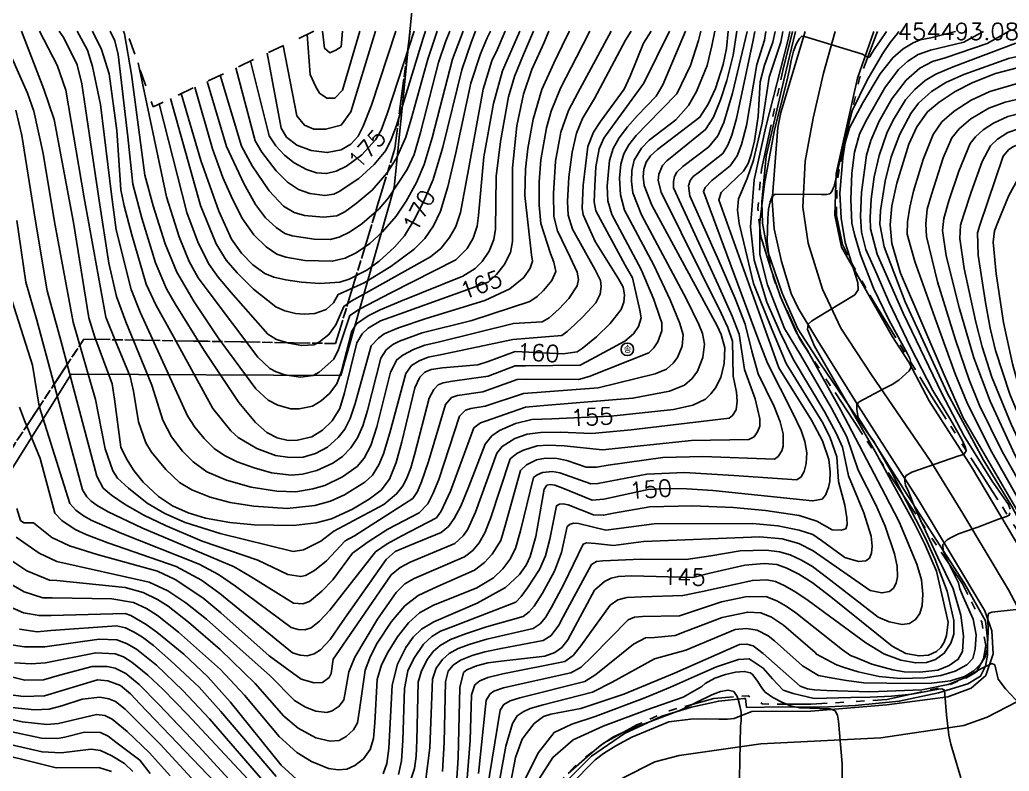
# Model space of a CAD drawing. Header units: feet. Extents: x 197796 to 199821, y 552499 to 555392.
# Drawn here: x 198993.1 to 199112, y 554404.3 to 554494.5 of the extents above; entities that cross this region are included whole.
import ezdxf
from ezdxf.enums import TextEntityAlignment as Align

# ---------------------------------------------------------------- set-up
doc = ezdxf.new("R2010")
doc.units = ezdxf.units.FT
doc.header["$MEASUREMENT"] = 0
for name, pattern in [('ANYANG1', [11.5, 6, -1, 1, -1.5, 1, -1]), ('ANYANG6', [4, 2, -2]), ('JEON', [12, 4, -0.5, 1, -0.5, 4, -0.5, 1, -0.5])]:
    doc.linetypes.add(name, pattern=pattern)
for name, color, linetype in [('AAC006', 7, 'ANYANG1'), ('AD002', 7, 'CONTINUOUS'), ('AD0022', 1, 'CONTINUOUS'), ('AZ080', 1, 'CONTINUOUS'), ('AZA011', 1, 'CONTINUOUS'), ('CA0011', 7, 'CONTINUOUS'), ('CAA001', 7, 'CONTINUOUS'), ('CAA002', 30, 'CONTINUOUS'), ('DZ001', 7, 'ANYANG6'), ('EA0018', 7, 'JEON'), ('EA0118', 7, 'JEON'), ('wipco_지적', 20, 'CONTINUOUS'), ('ZC601', 7, 'CONTINUOUS')]:
    doc.layers.add(name, color=color, linetype=linetype)
doc.styles.add('GHS', font='ROMANS', dxfattribs={"bigfont": 'NGSW.shx'})
doc.styles.add('NGSW', font='ROMANS.shx', dxfattribs={"bigfont": 'NGSW.shx'})
doc.styles.get("Standard").update_dxf_attribs({"font": 'ROMANS.shx', "bigfont": 'NGSW.shx'})

# ---------------------------------------------------------------- blocks, each defined once
blk = doc.blocks.new('AZA011')
at = {"layer": 'AZA011'}
blk.add_circle((0, 0), 0.75, dxfattribs=at)
at = {"layer": 'AZA011', "style": 'GHS'}
blk.add_text('송', height=0.8, dxfattribs=at).set_placement((-0.44, -0.42))

msp = doc.modelspace()

# ---------------------------------------------------------------- linework, layer by layer
at = {"layer": 'AAC006', "color": 255, "flags": 128}
for points in [[(199085.95, 554493.08), (199084.78, 554488.39), (199082.2, 554476.5), (199081.77, 554471.8), (199082.12, 554468.43), (199084.17, 554461.91), (199086.83, 554456.13), (199093.95, 554445.3), (199106.35, 554426.73), (199108.66, 554422.17), (199109.14, 554419.33), (199108.88, 554417.73), (199108.05, 554416.19), (199106.83, 554415.47), (199104.15, 554414.38), (199097.25, 554412.85), (199088.17, 554412.29), (199083.61, 554412.31), (199082.32, 554412.34), (199080.6, 554413.31), (199076.48, 554412.98), (199071.13, 554411.52), (199067.26, 554409.81), (199063.31, 554407.67), (199060.24, 554405.28), (199057.36, 554402.36), (199054.95, 554398.21), (199053.94, 554394.46), (199053.39, 554389.84), (199053.43, 554383.53), (199054.55, 554372.3), (199055.64, 554360.4), (199056.2, 554355.07), (199055.34, 554351.34), (199053.75, 554348.5), (199050.78, 554345.45), (199047.89, 554344.57), (199041.61, 554343.36), (199034.07, 554342.16), (199026.39, 554341.17), (199016.55, 554341.64), (199014.8, 554341.64), (199012.57, 554341.92), (199009.13, 554343.56), (199005.84, 554345.56), (199003.06, 554347.26), (199001.42, 554348.36), (198997.14, 554350.11), (198982.07, 554352.18), (198976.89, 554352.08), (198973.33, 554351.81), (198973.32, 554351.81), (198972.61, 554351.67), (198968.9, 554350.58), (198960.07, 554347.38), (198954.7, 554345.07), (198950.99, 554343.35), (198948.67, 554341.29), (198945.92, 554338.1), (198944.68, 554336.5), (198943.74, 554333.68), (198942.39, 554328.36), (198941.16, 554324.82), (198940.07, 554322.06), (198938.14, 554319.97), (198934.97, 554318.48), (198932.85, 554318.09), (198931.26, 554317.97), (198930.13, 554318.1), (198928.64, 554318.4), (198927.5, 554318.86), (198926.21, 554319.6), (198924.53, 554320.63), (198923.19, 554321.5), (198921.82, 554322.49), (198920.33, 554323.45), (198918.51, 554324.84), (198917.16, 554326.06), (198915.88, 554327.37), (198914.71, 554328.77), (198913.56, 554330.25), (198912.3, 554332.26), (198911.25, 554333.85), (198910.08, 554335.45), (198908.72, 554337.34), (198907.64, 554338.88), (198906.23, 554340.78), (198905.16, 554342.36), (198903.84, 554344), (198902.51, 554345.65), (198900.57, 554347.64), (198899.04, 554349.2), (198897, 554351.06), (198895.1, 554352.28), (198892.94, 554353.14), (198890.4, 554353.85), (198888.2, 554353.98), (198886.02, 554353.89), (198883.86, 554353.52), (198881.53, 554352.9), (198878.72, 554351.91), (198876.51, 554351.23), (198873.93, 554350.79), (198871.55, 554350.6), (198869.25, 554350.63), (198868.01, 554350.65), (198866.93, 554350.84), (198865.55, 554351.16), (198864.01, 554351.73), (198862.21, 554352.35), (198859.69, 554353.52), (198858.14, 554355.09), (198857.16, 554356.82), (198856.11, 554358.88), (198855.39, 554360.41), (198854.42, 554362.79), (198853.64, 554364.65), (198852.89, 554366.61)], [(199116.8, 554427.13), (199108.19, 554440.59), (199102.63, 554449.27), (199095.59, 554460.8), (199093.17, 554465.02), (199091.94, 554467.5), (199091.23, 554470.99), (199091.27, 554474.81), (199092.05, 554479.3), (199092.66, 554481.72), (199094, 554487.45), (199095.99, 554492.67), (199096.14, 554493.08)]]:
    msp.add_lwpolyline(points, dxfattribs=at)
at = {"layer": 'AD002', "color": 255, "flags": 128}
for points in [[(199115.14, 554419.91), (199111.89, 554426.03), (199106.41, 554435.18), (199102.54, 554441.45), (199095.42, 554451.86), (199091.74, 554457.45), (199089.53, 554462.13), (199087.8, 554467.66), (199087.19, 554471.96), (199087.44, 554477.49), (199088.42, 554482.65), (199089.65, 554488.06), (199091.06, 554493.08)], [(199065.5, 554403.42), (199069.41, 554405.39), (199072.31, 554406.14), (199082.15, 554407.54), (199096.54, 554408.28), (199106.5, 554409.76), (199109.33, 554410.74), (199112.89, 554412.58)]]:
    msp.add_lwpolyline(points, dxfattribs=at)
at = {"layer": 'AD0022', "color": 255, "flags": 128}
msp.add_lwpolyline([(199059.76, 554403.04), (199061.06, 554404.45), (199062.23, 554405.64), (199063.23, 554406.4), (199064.72, 554407.32), (199066.63, 554408.33), (199068.75, 554409.22), (199071.08, 554410.17), (199073.69, 554410.52), (199075.48, 554410.55), (199077.09, 554410.52), (199078.13, 554410.5), (199078.93, 554410.57), (199079.82, 554410.93), (199081.06, 554411.42), (199088.13, 554411.46), (199097.26, 554412.21), (199104.58, 554413.2), (199107.38, 554414.23), (199109.14, 554415.75), (199110.02, 554418.33), (199109.89, 554421.1), (199109.04, 554423.49), (199101.04, 554436.86), (199093.87, 554448.07), (199088.97, 554455.93), (199086.6, 554459.85), (199085.79, 554461.62), (199084.63, 554465.43), (199083.75, 554469.37), (199083.49, 554472.78), (199084.17, 554481.54), (199084.55, 554483.34), (199087.47, 554493.08)], dxfattribs=at)
at = {"layer": 'AD0022', "color": 255}
msp.add_lwpolyline([(199116.8, 554426.19), (199116.09, 554426.97), (199115.57, 554427.43), (199115.02, 554428.09), (199107.42, 554440.81), (199102.36, 554448.71), (199099.9, 554453.35), (199097.94, 554456.4), (199091.83, 554467.15), (199091.04, 554471.01), (199091.18, 554476), (199093.76, 554487.46), (199095.72, 554493.08)], dxfattribs=at)
at = {"layer": 'AZ080', "color": 255, "flags": 128}
msp.add_lwpolyline([(199059.06, 554403.33), (199061.78, 554406.08), (199065.76, 554408.79), (199070.26, 554410.86), (199073.79, 554411.95), (199077.07, 554412.68), (199080.08, 554412.99), (199080.29, 554412.99), (199080.42, 554411.92), (199084.7, 554411.97), (199089.45, 554411.95), (199093.45, 554412.16), (199098.75, 554412.65), (199103.47, 554413.66), (199106.99, 554414.76), (199108.53, 554415.66), (199109.13, 554416.87), (199109.35, 554418.2), (199109.35, 554420.15), (199109.1, 554422.29), (199106.61, 554426.77), (199099.85, 554437.21), (199095.74, 554443.71), (199092.26, 554448.8), (199089.23, 554453.28), (199086.58, 554457.38), (199084.71, 554461.65), (199082.93, 554466.78), (199082.32, 554470.05), (199082.25, 554472.62), (199082.79, 554478.08), (199084.88, 554487.2), (199086.3, 554493.08)], dxfattribs=at)
at = {"layer": 'CAA001', "color": 255, "flags": 128}
for points, elevation in [([(199078.22, 554493.09), (199078.03, 554491.02), (199077.63, 554489.1), (199076.69, 554486.2), (199075.79, 554484.32), (199074.81, 554482.79), (199069.74, 554478.88), (199068.9, 554478.12), (199068.38, 554477.37), (199068.07, 554476.54), (199068, 554475.62), (199068.14, 554474.58), (199069.03, 554472.23), (199076.88, 554457.74), (199077.38, 554456.68), (199077.81, 554455.1), (199077.75, 554453.2), (199077.34, 554451.53), (199076.7, 554450.27), (199076.14, 554449.55), (199075.48, 554448.94), (199073.97, 554448.2), (199071.65, 554447.69), (199064.11, 554446.89), (199057.02, 554446.56), (199054.65, 554446.47), (199052.66, 554445.99), (199050.74, 554445.14), (199049.83, 554444.5), (199049.03, 554443.53), (199047.05, 554438.44), (199046.09, 554436.09), (199045.32, 554434.58), (199044.64, 554433.65), (199043.73, 554432.92), (199039.94, 554431.37), (199038.2, 554430.62), (199037.14, 554429.69), (199031.91, 554422.22), (199030.42, 554420.08), (199029.26, 554418.84), (199028.47, 554418.33), (199027.65, 554418.12), (199026.79, 554418.18), (199025.87, 554418.47), (199017.16, 554425.58), (199014.96, 554427.21), (199011.91, 554428.82), (199003.7, 554431.69), (199001.19, 554432.62), (198999.78, 554433.26), (198998.19, 554434.37), (198997.34, 554435.22), (198995.56, 554441.78), (198993.7, 554446.35), (198993.1, 554447.96)], 155), ([(199068.97, 554493.09), (199068.05, 554491.67), (199066.43, 554487.68), (199065.71, 554486.15), (199062.89, 554482.26), (199062.03, 554480.98), (199061.37, 554479.24), (199060.8, 554474.62), (199060.67, 554471.87), (199060.78, 554471.04), (199062.25, 554467.84), (199065.04, 554463.38), (199065.59, 554462.36), (199065.75, 554461.45), (199065.67, 554460.58), (199065.36, 554459.69), (199064.05, 554458.01), (199062.4, 554456.41), (199060.69, 554455.01), (199060.07, 554454.61), (199058.38, 554454.38), (199055.11, 554454.53), (199052.64, 554454.66), (199049.39, 554453.45), (199048.16, 554453.03), (199043.9, 554452.68), (199042.54, 554452.49), (199041.79, 554452.16), (199041.17, 554451.55), (199040.56, 554450.29), (199039.03, 554443.81), (199038.35, 554441.31), (199037.55, 554439.33), (199036.55, 554438), (199035.11, 554436.91), (199033.11, 554435.71), (199030.55, 554434.56), (199028.74, 554434.07), (199026, 554433.77), (199021.28, 554433.85), (199018.37, 554434.13), (199015.42, 554434.65), (199013.35, 554435.27), (199011.46, 554436.13), (199009.8, 554437.22), (199007.95, 554438.95), (199006.83, 554440.34), (199005.93, 554441.75), (199005.27, 554443.15), (199004.51, 554448.91), (199004.23, 554450.76), (199002.15, 554456.38), (199001.42, 554458.7), (198999.57, 554470.12), (198997.25, 554482.51), (198996.04, 554486.15), (198993.35, 554493.1)], 160), ([(199056.66, 554493.09), (199056.07, 554491.67), (199054.63, 554488.5), (199053.63, 554485.53), (199052.83, 554481.72), (199052.29, 554476.69), (199052.32, 554469.23), (199052.3, 554467.86), (199052.07, 554466.51), (199051.29, 554465.03), (199050.39, 554463.9), (199049.4, 554462.96), (199038.82, 554459.17), (199036.47, 554458.31), (199034.99, 554457.44), (199034.27, 554456.76), (199033.63, 554455.7), (199032.15, 554449.69), (199031.56, 554447.79), (199030.64, 554446.32), (199029.49, 554445.2), (199028.19, 554444.4), (199026.48, 554443.98), (199025.36, 554443.96), (199024.03, 554444.29), (199022.81, 554444.92), (199021.46, 554446.1), (199019.44, 554448.5), (199015.26, 554454.76), (199011.79, 554460.37), (199010.74, 554462.15), (199009.45, 554465.3), (199007.81, 554470.67), (199006.72, 554474.73), (199006.11, 554480.43), (199004.96, 554490.3), (199004.54, 554491.95), (199003.97, 554493.1)], 165), ([(199047.87, 554493.09), (199047.36, 554491.74), (199046.22, 554488.44), (199043.94, 554479.18), (199042.78, 554475.29), (199041.65, 554472.68), (199040.51, 554470.44), (199039.32, 554468.54), (199038.14, 554467.15), (199036.31, 554465.48), (199034.83, 554464.42), (199032.71, 554463.31), (199031.58, 554462.96), (199029.15, 554462.81), (199026.97, 554462.97), (199025.08, 554463.23), (199023.64, 554463.56), (199022.56, 554464.02), (199021.11, 554465.05), (199019.77, 554466.45), (199018.57, 554468.14), (199017.05, 554471.51), (199014.86, 554477.57), (199012.52, 554485.61)], 170), ([(199040.49, 554493.09), (199037.24, 554483.19), (199036.53, 554481.2), (199035.87, 554480.05), (199034.23, 554478.26), (199032.38, 554476.91), (199031.14, 554476.29), (199029.97, 554476.01), (199028.78, 554476.09), (199027.56, 554476.48), (199026.1, 554477.3), (199024.94, 554478.22), (199023.87, 554479.35), (199023.07, 554480.55), (199020.83, 554489.51)], 175), ([(199083.84, 554493.08), (199083.57, 554491.77), (199082.59, 554489.03), (199082.07, 554487.02), (199081.81, 554482.84), (199081.37, 554479.93), (199080.98, 554478.31), (199080.6, 554477.23), (199080.07, 554476.31), (199078.38, 554474.7), (199077.38, 554473.74), (199077.08, 554472.85), (199084.31, 554452.7), (199088.23, 554446.4), (199089.55, 554443.91), (199090.3, 554441.67), (199090.48, 554440.18), (199090.42, 554439.03), (199090.28, 554438.31), (199089.9, 554437.39), (199089.49, 554436.93), (199088.35, 554436.71), (199076.36, 554437.95), (199073.26, 554438.16), (199070.72, 554438.19), (199068.6, 554438.06), (199063.29, 554436.92), (199061.89, 554436.79), (199058.34, 554438.23), (199057.41, 554438.6), (199056.88, 554438.67), (199056.45, 554438.58), (199056.1, 554438.11), (199055.12, 554432.44), (199054.44, 554430.02), (199053.96, 554429), (199053.15, 554427.87), (199051.48, 554426.32), (199048.05, 554424.41), (199042.88, 554422.18), (199041.39, 554421.3), (199040.37, 554420.34), (199039.48, 554419.12), (199038.51, 554417.11), (199037.87, 554414.6), (199037.44, 554406.97), (199037.22, 554405.17), (199036.79, 554403.95)], 150), ([(199105.53, 554493.08), (199102.55, 554492.32), (199101.29, 554492.08), (199100.41, 554491.71), (199099.23, 554490.97), (199097.98, 554489.91), (199096.48, 554487.96), (199094.38, 554484.51), (199092.78, 554481.49), (199092.26, 554479.7), (199091.98, 554477.9), (199091.62, 554473.64), (199091.78, 554470.64), (199092.28, 554467.74), (199093.55, 554463.69), (199093.77, 554462.9), (199093.83, 554462.04), (199093.42, 554461.44), (199088.86, 554458.7), (199088.23, 554458.29), (199087.8, 554457.92), (199087.75, 554457.27), (199088.58, 554455.29), (199095.85, 554442.65), (199100.56, 554434.08), (199101.82, 554431.51), (199103.24, 554428.26), (199104.65, 554422.16), (199104.42, 554420.56), (199104.14, 554419.75), (199103.75, 554419.11), (199103.23, 554418.62), (199102.27, 554418.18), (199101.15, 554418.09), (199099.54, 554418.4), (199097.89, 554419.25), (199090.55, 554425.18), (199088.28, 554426.9), (199086.69, 554427.9), (199085.27, 554428.64), (199084.06, 554429.06), (199082.52, 554429.21), (199080.23, 554429.01), (199076.01, 554428.02), (199073.97, 554427.53), (199066.61, 554427.72), (199065.03, 554427.64), (199064.17, 554427.42), (199063.34, 554427.02), (199062.15, 554425.97), (199059.57, 554421.15), (199058.96, 554420.02), (199058.25, 554419.12), (199057.39, 554418.5), (199056.21, 554418.06), (199050.94, 554417.47), (199049.33, 554417.26), (199048, 554416.91), (199046.82, 554416.41), (199046.41, 554416.1), (199045.97, 554414.3), (199045.77, 554405.86), (199045.58, 554402.78)], 145), ([(199116.81, 554489.03), (199115.4, 554489.07), (199113.09, 554488.73), (199110.33, 554488.03), (199107.58, 554486.94), (199105.47, 554485.85), (199103.54, 554484.57), (199102.17, 554483.42), (199100.86, 554481.62), (199099.92, 554479.55), (199098.45, 554474.84), (199097.87, 554472.15), (199097.67, 554469.86), (199097.86, 554467.61), (199098.9, 554464.04), (199104.15, 554451.85), (199106.42, 554446.67), (199116.8, 554428.9)], 140), ([(199116.81, 554479.35), (199116.36, 554479.51), (199115.02, 554479.73), (199113.46, 554479.61), (199112.49, 554479.27), (199111.93, 554478.89), (199111.24, 554478.09), (199108.43, 554469.79), (199108.17, 554468.9), (199108.24, 554466.21), (199109.1, 554460.53), (199109.69, 554457.44), (199110.32, 554454.75), (199112.04, 554449.54), (199114.68, 554443.16), (199116.8, 554438.84)], 135), ([(199026.38, 554403.31), (199024.53, 554404.96), (199018.41, 554412.57), (199015.73, 554415.6), (199012.82, 554418.3), (199009.59, 554420.94), (199008.31, 554421.86), (199006.48, 554422.93), (199005.78, 554423.19), (198996.9, 554422.95), (198995.45, 554422.93), (198993.58, 554423.28), (198990.16, 554424.75)], 150), ([(199114.51, 554410.94), (199111.53, 554414.16), (199110.64, 554415.32), (199110.22, 554417.02), (199109.88, 554417.17), (199108.54, 554416.53), (199106.85, 554415.55), (199104.64, 554414.65), (199101.47, 554414.02), (199095.21, 554413.8), (199090.06, 554413.94), (199088.57, 554414.04), (199087.75, 554414.15), (199086.86, 554414.47), (199082.4, 554418.39), (199081.2, 554419.29), (199080.46, 554419.51), (199079.59, 554419.48), (199071.77, 554416.03), (199065.68, 554413.49), (199060.51, 554411.79), (199056.9, 554411.1), (199056.03, 554410.83), (199054.93, 554409.98), (199053.93, 554408.76), (199053.47, 554408.09), (199052.66, 554405.9), (199051.13, 554397.98)], 140), ([(199016.59, 554402.9), (199007.56, 554412.33), (199006.44, 554413.55), (199005.22, 554414.55), (199003.7, 554415.11), (199002.47, 554415.24), (198996.11, 554413.31), (198993.57, 554413.21), (198990.82, 554413.58), (198986.47, 554414.78), (198985.03, 554415.13), (198984.22, 554415.13), (198983.1, 554414.77), (198981.96, 554413.96), (198980.35, 554412.16), (198978.15, 554408.94), (198974.5, 554400.79)], 145), ([(199004.13, 554404.22), (199002.64, 554404.69), (198997.51, 554404.67), (198988.29, 554406.93), (198986.47, 554407.3), (198985.2, 554407.36), (198984.48, 554407.2), (198983.58, 554406.11), (198976.32, 554388.72)], 140)]:
    msp.add_lwpolyline(points, dxfattribs=dict(at, elevation=elevation))
at = {"layer": 'CAA002', "color": 255, "flags": 128}
for points, elevation in [([(199082.73, 554493.08), (199082.57, 554492.03), (199081.64, 554489.09), (199080.4, 554481.79), (199079.83, 554479.5), (199079.29, 554478.14), (199078.44, 554476.95), (199076.25, 554475.18), (199075.44, 554474.35), (199075.23, 554473.84), (199081.77, 554456.26), (199082.92, 554453.23), (199085.98, 554447.25), (199086.98, 554445.17), (199087.41, 554443.83), (199087.66, 554442.46), (199087.56, 554441.18), (199087.32, 554440.23), (199086.97, 554439.6), (199086.47, 554439.23), (199078.89, 554439.74), (199072.97, 554440.1), (199068.45, 554439.9), (199062.56, 554438.78), (199061.73, 554438.76), (199058.01, 554440.09), (199057.1, 554440.23), (199055.9, 554440.1), (199055.29, 554439.83), (199054.85, 554439.5), (199053.25, 554433.11), (199052.67, 554431), (199051.98, 554429.69), (199051.16, 554428.57), (199050.04, 554427.49), (199048.04, 554426.28), (199044.14, 554424.71), (199042.84, 554424.19), (199041.13, 554423.28), (199039.82, 554422.07), (199038.49, 554420.4), (199037.38, 554418.6), (199036.56, 554417.04), (199036.06, 554415.25), (199035.76, 554410.06), (199035.62, 554408.2), (199035.21, 554406.85), (199034.41, 554405.76), (199033.39, 554404.92), (199032.42, 554404.51), (199031.39, 554404.4), (199030.22, 554404.57), (199028.18, 554405.43), (199026.39, 554406.51), (199024.28, 554408.43), (199020.11, 554413.39), (199017.24, 554416.47), (199012.2, 554420.95), (199009.66, 554422.95), (199008.37, 554423.78), (199006.8, 554424.49), (199004.18, 554424.96), (198997.03, 554425.06), (198995.9, 554425.05), (198993.66, 554425.8), (198989.49, 554428.14)], 151), ([(199081.4, 554493.08), (199081.22, 554492.01), (199079.21, 554482.6), (199078.64, 554480.61), (199078.16, 554479.43), (199077.58, 554478.42), (199074.76, 554476.2), (199074.01, 554475.64), (199073.65, 554475.19), (199073.44, 554474.52), (199073.59, 554473.35), (199077.1, 554465.53), (199079.04, 554461.01), (199080.25, 554457.93), (199081.07, 554454.67), (199081.81, 554451.98), (199083.74, 554448.04), (199084.47, 554446.2), (199084.81, 554444.76), (199084.8, 554443.26), (199084.67, 554442.71), (199084.23, 554442.05), (199083.78, 554441.7), (199075.18, 554442.03), (199070.37, 554441.93), (199063.78, 554440.99), (199062.39, 554440.76), (199061.17, 554440.77), (199058.85, 554441.57), (199057.68, 554441.79), (199056.27, 554441.82), (199055.2, 554441.64), (199054, 554441.02), (199053.28, 554440.34), (199051.47, 554433.87), (199050.9, 554431.97), (199049.88, 554430.33), (199048.94, 554429.32), (199047.74, 554428.38), (199043.31, 554426.44), (199040.98, 554425.36), (199039.36, 554424.1), (199037.79, 554422.23), (199036.07, 554419.61), (199035.25, 554418.05), (199034.62, 554416.37), (199033.95, 554411.64), (199033.68, 554410.05), (199033.23, 554409.23), (199032.34, 554408.41), (199031.48, 554407.96), (199030.41, 554407.87), (199028.69, 554408.28), (199026.58, 554409.41), (199024.84, 554410.88), (199021.4, 554414.79), (199017.18, 554418.88), (199013.38, 554422.16), (199010.94, 554424.06), (199009.66, 554424.87), (199007.96, 554425.69), (199005.77, 554426.31), (198997.6, 554427.17), (198996.69, 554427.2), (198993.97, 554428.33), (198990.96, 554430.33)], 152), ([(199071.18, 554493.09), (199068.09, 554486.86), (199064.3, 554481.69), (199063.28, 554480.25), (199062.73, 554478.98), (199062.32, 554476.83), (199062.2, 554474.54), (199062.13, 554472.61), (199062.31, 554471.52), (199065.84, 554464.99), (199066.74, 554463.5), (199067.61, 554459.62), (199067.76, 554458.69), (199067.46, 554457.66), (199066.83, 554456.77), (199065.8, 554455.9), (199061.78, 554453.72), (199060.45, 554453.01), (199053.87, 554452.94), (199052.64, 554452.94), (199049.39, 554451.7), (199045.12, 554451.08), (199043.99, 554450.9), (199043.38, 554450.64), (199042.85, 554450.1), (199042.28, 554449.05), (199040.58, 554442.39), (199040.09, 554440.69), (199039.66, 554439.55), (199039.18, 554438.57), (199038.39, 554437.54), (199036.85, 554436.29), (199030.84, 554433.07), (199029.3, 554431.88), (199027.19, 554430.85), (199025.96, 554430.65), (199017.18, 554432.78), (199013.01, 554434.11), (199010.54, 554435.19), (199008.45, 554436.45), (199006.17, 554438.23), (199004.88, 554439.45), (199004.31, 554440.31), (199003.37, 554442.97), (199002.22, 554448.89), (198999.53, 554458.16), (198997.3, 554470.2), (198995.95, 554478.4), (198994.8, 554483.5), (198994.06, 554485.67), (198991.12, 554492.28)], 159), ([(199076.62, 554493.09), (199076.25, 554491.35), (199075.68, 554488.99), (199074.4, 554485.86), (199073.46, 554484.16), (199071.91, 554482.46), (199068.71, 554480), (199067.8, 554479.07), (199066.92, 554477.61), (199066.64, 554476.39), (199066.59, 554475.05), (199066.76, 554473.68), (199067.81, 554471.05), (199073.2, 554460.92), (199074.69, 554457.9), (199075.14, 554456.79), (199075.35, 554455.51), (199075.16, 554453.92), (199074.52, 554452.3), (199073.87, 554451.39), (199072.97, 554450.61), (199071.18, 554449.88), (199066.78, 554449.03), (199056.07, 554448.15), (199053.85, 554447.96), (199049.07, 554446.27), (199048.45, 554446.07), (199047.67, 554445.46), (199044.85, 554437.88), (199043.74, 554435.46), (199043.18, 554434.69), (199039.01, 554432.5), (199037.25, 554431.55), (199035.87, 554430.59), (199030.36, 554423.57), (199029.14, 554422.27), (199028.13, 554421.46), (199027.38, 554421.23), (199026.58, 554421.27), (199025.74, 554421.5), (199019.04, 554426.47), (199016.98, 554427.86), (199014.68, 554429.13), (199005.19, 554432.89), (199001.78, 554434.34), (199000.77, 554434.92), (198999.88, 554435.6), (198999.14, 554436.38), (198995.46, 554448.08), (198994.65, 554453.01), (198992.16, 554460.81)], 156), ([(199073.08, 554493.09), (199070.35, 554486.66), (199069.56, 554485.29), (199067.34, 554482.98), (199066.12, 554481.62), (199065.11, 554480.31), (199064.39, 554479.03), (199063.94, 554477.57), (199063.69, 554474.51), (199063.75, 554472.73), (199064.25, 554471.1), (199067.75, 554464.49), (199069.27, 554460.88), (199070.02, 554458.78), (199070.24, 554458.09), (199070.26, 554457.14), (199069.76, 554455.8), (199069.28, 554455.08), (199068.69, 554454.48), (199061.51, 554451.66), (199060.22, 554451.3), (199054.01, 554451.31), (199052.87, 554451.27), (199048.75, 554449.8), (199045.72, 554449.38), (199044.97, 554449.11), (199044.26, 554448.26), (199042.23, 554441.43), (199041.38, 554438.98), (199040.88, 554437.84), (199040.34, 554437.01), (199033.34, 554432.51), (199032.22, 554431.91), (199029.97, 554429.5), (199028.54, 554428.36), (199027.45, 554427.76), (199026.87, 554427.62), (199025.34, 554427.88), (199021.73, 554429.59), (199015.05, 554431.88), (199010.62, 554433.74), (199008.02, 554435), (199005.79, 554436.29), (199004.16, 554437.39), (199003.15, 554438.25), (199002.38, 554439.67), (198998.05, 554455.96), (198996.44, 554461.93), (198995.03, 554470.28), (198993.37, 554480.56), (198992.67, 554483.63)], 158), ([(199080.51, 554493.08), (199078.73, 554485.66), (199077.69, 554482.14), (199076.96, 554480.53), (199075.89, 554479.23), (199072.77, 554476.87), (199072.04, 554476.16), (199071.78, 554475.65), (199071.63, 554475.04), (199071.64, 554474.31), (199077.02, 554462.66), (199078.71, 554458.9), (199079.55, 554456.73), (199080.18, 554452.49), (199081.47, 554448.97), (199082, 554446.56), (199082.01, 554445.67), (199081.75, 554445), (199081.33, 554444.39), (199080.68, 554444.07), (199073.8, 554443.94), (199063.12, 554442.84), (199058.52, 554443.33), (199056.61, 554443.41), (199055.27, 554443.33), (199053.63, 554442.78), (199052.84, 554442.38), (199052.04, 554441.74), (199049.66, 554434.58), (199048.97, 554432.86), (199048.29, 554431.67), (199047.53, 554430.77), (199046.56, 554430), (199040.5, 554427.38), (199039.39, 554426.73), (199038.35, 554425.7), (199036.08, 554422.52), (199033.36, 554417.95), (199032.65, 554416.17), (199032.26, 554413.91), (199032.07, 554412.84), (199031.5, 554412.05), (199030.65, 554411.52), (199030.01, 554411.32), (199028.69, 554411.48), (199027.46, 554411.96), (199026.12, 554412.73), (199023.19, 554415.69), (199015.54, 554422.52), (199013.08, 554424.48), (199010.93, 554425.92), (199008.69, 554426.94), (198997.59, 554429.42), (198995.44, 554430.44), (198992.69, 554432.35)], 153), ([(199079.26, 554493.09), (199078.8, 554490.2), (199078.07, 554487.17), (199077.3, 554484.84), (199076.43, 554482.79), (199075.49, 554481.29), (199071.9, 554478.37), (199070.84, 554477.54), (199070.33, 554476.96), (199069.88, 554475.95), (199069.81, 554475.16), (199070.18, 554473.76), (199077.38, 554459.26), (199078.19, 554457.51), (199078.73, 554455.88), (199078.81, 554451.68), (199079.23, 554449.76), (199079.3, 554448.69), (199079.17, 554447.62), (199078.75, 554446.95), (199078.34, 554446.62), (199066.58, 554445.22), (199061.82, 554444.78), (199058.05, 554444.94), (199055.67, 554444.91), (199054.08, 554444.71), (199052.58, 554444.18), (199051.05, 554443.24), (199050.41, 554442.43), (199047.88, 554435.34), (199046.9, 554433.25), (199046.39, 554432.51), (199045.39, 554431.61), (199040, 554429.34), (199038.81, 554428.73), (199037.74, 554427.82), (199031.49, 554418.75), (199030.79, 554417.72), (199030.53, 554415.97), (199030.28, 554415.49), (199029.47, 554414.92), (199028.48, 554414.85), (199026.93, 554415.32), (199023.1, 554418.11), (199017.26, 554423.28), (199015.11, 554425.05), (199011.79, 554427.27), (199009.66, 554428.26), (199002.41, 554430.26), (198999.12, 554431.31), (198996.97, 554432.31), (198994.76, 554434.07), (198993.61, 554434.06), (198993.2, 554434.37), (198992.76, 554435.81)], 154), ([(199074.94, 554493.09), (199074.66, 554491.97), (199073.68, 554488.97), (199072.04, 554485.56), (199068.47, 554481.92), (199067.16, 554480.58), (199066.28, 554479.46), (199065.66, 554478.38), (199065.31, 554477.14), (199065.17, 554475.44), (199065.26, 554473.47), (199065.76, 554471.63), (199069.28, 554465.02), (199071.24, 554460.86), (199072.42, 554458), (199072.79, 554456.64), (199072.68, 554455.28), (199072.11, 554453.93), (199071.6, 554453.23), (199070.81, 554452.53), (199069.44, 554451.98), (199062.6, 554450.29), (199053.62, 554449.62), (199049.03, 554448.07), (199047.32, 554447.79), (199046.65, 554447.59), (199045.96, 554446.89), (199043.45, 554439.28), (199042.75, 554437.56), (199042.15, 554436.34), (199041.1, 554435.26), (199037.35, 554433.31), (199034.96, 554431.78), (199033.1, 554430.45), (199030.72, 554427.25), (199029.41, 554425.87), (199027.92, 554424.61), (199027.12, 554424.34), (199026, 554424.43), (199020.91, 554427.59), (199018.89, 554428.8), (199007.79, 554433.49), (199003.73, 554435.41), (199002.43, 554436.16), (199001.71, 554436.67), (199001.19, 554437.2), (199000.67, 554438.04), (198995.17, 554458.41), (198993.87, 554462.95), (198992.76, 554470.36)], 157), ([(199066.57, 554493.09), (199065.89, 554492.03), (199062.16, 554485.01), (199060.73, 554482.61), (199060.01, 554480.84), (199059.46, 554478.57), (199059.08, 554475.56), (199058.93, 554472.65), (199059, 554471.01), (199059.51, 554469.32), (199062.25, 554464.44), (199062.89, 554463.17), (199062.97, 554462.43), (199062.83, 554461.53), (199062.3, 554460.5), (199060.81, 554458.85), (199059.8, 554457.88), (199058.89, 554457.06), (199058.23, 554456.56), (199052.35, 554456.08), (199043.82, 554454.28), (199042.17, 554453.95), (199041.1, 554453.52), (199040.16, 554452.95), (199039.5, 554452.01), (199037.59, 554444.89), (199036.82, 554442.34), (199036.27, 554441.03), (199035.48, 554439.81), (199034.57, 554438.97), (199032.13, 554437.45), (199030.46, 554436.69), (199028.56, 554436.16), (199025.23, 554435.78), (199021.23, 554436.07), (199018.41, 554436.52), (199015.99, 554437.14), (199013.79, 554438.02), (199012.33, 554438.91), (199010.68, 554440.47), (199008.95, 554442.55), (199008.27, 554443.69), (199007.41, 554446.21), (199006.77, 554449.89), (199006.37, 554451.66), (199004.63, 554455.88), (199003.47, 554458.75), (199000.86, 554473.11), (198998.68, 554486.02), (198997.61, 554489), (198995.51, 554493.1)], 161), ([(199064.16, 554493.09), (199060.16, 554485.68), (199059.02, 554483.56), (199058.12, 554480.99), (199057.46, 554477.49), (199057.22, 554473.61), (199057.29, 554470.85), (199057.72, 554469.14), (199059.22, 554465.98), (199060.06, 554464.18), (199060.23, 554463.29), (199060.06, 554462.53), (199059.08, 554461.01), (199057.91, 554459.77), (199056.72, 554458.7), (199055.86, 554458.21), (199052.41, 554458), (199043.54, 554455.82), (199041.79, 554455.4), (199040.4, 554454.87), (199039.12, 554454.22), (199038.41, 554453.65), (199037.66, 554452.17), (199036.01, 554445.59), (199035.28, 554443.34), (199034.51, 554441.83), (199033.65, 554440.82), (199031.88, 554439.59), (199029.77, 554438.56), (199028.34, 554438.14), (199026.28, 554437.81), (199024.02, 554437.86), (199020.94, 554438.35), (199017.95, 554439.18), (199015.61, 554440.19), (199013.97, 554441.38), (199012.68, 554442.69), (199011.37, 554444.41), (199010.3, 554446.4), (199008.98, 554450.62), (199005.85, 554458.22), (199004.75, 554461.24), (199003.82, 554465.24), (199002.66, 554472.78), (199000.57, 554486.79), (199000.02, 554489.05), (198998.43, 554492.3), (198997.85, 554493.1)], 162), ([(199061.6, 554493.09), (199060.01, 554489.98), (199058.08, 554486.25), (199056.96, 554483.48), (199056.39, 554481.48), (199055.72, 554477.66), (199055.53, 554475.01), (199055.51, 554472.2), (199055.72, 554470.02), (199056.88, 554466.4), (199057.27, 554465.35), (199057.51, 554464.25), (199057.04, 554463.17), (199056.04, 554461.95), (199055.28, 554461.25), (199054.4, 554460.65), (199047.43, 554458.35), (199041.45, 554456.88), (199038.74, 554455.87), (199037.95, 554455.49), (199037.15, 554454.84), (199036.49, 554453.83), (199034.91, 554447.55), (199034.34, 554445.71), (199033.7, 554444.29), (199032.9, 554443.08), (199031.91, 554442.05), (199030.73, 554441.23), (199028.8, 554440.35), (199027.07, 554439.93), (199025.73, 554439.8), (199023.37, 554440.08), (199021.27, 554440.66), (199019.25, 554441.39), (199017.73, 554442.16), (199016.49, 554443.01), (199015.28, 554444.2), (199014.16, 554445.57), (199013.28, 554446.9), (199007.61, 554459.37), (199006.5, 554462.07), (199004.71, 554469.26), (199004.16, 554473.5), (199002.83, 554484.28), (199001.86, 554488.87), (199001.26, 554490.82), (199000.04, 554493.1)], 163), ([(199059.16, 554493.09), (199058.76, 554492.33), (199057.27, 554489.25), (199055.82, 554486.09), (199054.79, 554482.53), (199054.14, 554479.01), (199053.86, 554476.52), (199053.8, 554473.39), (199054.58, 554466.25), (199054.7, 554465.47), (199054.42, 554464.63), (199053.65, 554463.51), (199051.97, 554462.17), (199048.98, 554460.75), (199041.95, 554458.6), (199038.6, 554457.49), (199036.89, 554456.75), (199036.2, 554456.26), (199035.33, 554455.32), (199033.42, 554448.41), (199032.83, 554446.58), (199032.17, 554445.31), (199031.39, 554444.31), (199030.07, 554443.16), (199028.64, 554442.41), (199027.16, 554441.97), (199025.57, 554441.92), (199023.83, 554442.17), (199021.59, 554442.99), (199019.38, 554444.33), (199018.46, 554445.1), (199016.32, 554447.81), (199011.45, 554456.72), (199009.46, 554460.26), (199008.3, 554462.74), (199006.58, 554468.66), (199005.65, 554472.14), (199005.28, 554474.04), (199004.77, 554481.17), (199003.85, 554487.96), (199002.93, 554490.91), (199001.88, 554493.1)], 164), ([(199054.83, 554493.09), (199053.64, 554490.29), (199052.53, 554487.66), (199051.82, 554485.2), (199050.85, 554479.84), (199050.35, 554475.67), (199050.25, 554469.31), (199050.08, 554468.09), (199049.5, 554466.69), (199048.67, 554465.44), (199047.84, 554464.62), (199046.34, 554463.7), (199038.88, 554460.69), (199036.4, 554459.63), (199034.97, 554458.91), (199033.59, 554457.97), (199033, 554457.1), (199031.78, 554452.29), (199031.23, 554450.78), (199030.32, 554449.61), (199029.33, 554448.71), (199028.27, 554448.07), (199026.68, 554447.76), (199025.67, 554447.76), (199024.13, 554448.18), (199022.95, 554448.82), (199021.48, 554450.18), (199016.94, 554456.3), (199014.08, 554460.59), (199011.98, 554464.18), (199010.59, 554467.58), (199009.17, 554472.15), (199008.17, 554475.83), (199006.54, 554487.89), (199005.7, 554492.8), (199005.58, 554493.1)], 166), ([(199053.17, 554493.09), (199052.22, 554490.88), (199051.09, 554488.33), (199050.03, 554484.41), (199048.88, 554478.01), (199048.21, 554470.99), (199048.08, 554469.68), (199047.57, 554468.23), (199046.86, 554466.99), (199045.5, 554465.64), (199037.69, 554461.69), (199033.92, 554459.72), (199032.78, 554458.95), (199031.41, 554454.9), (199030.86, 554453.73), (199029.08, 554452.17), (199028.35, 554451.75), (199026.84, 554451.56), (199024.96, 554451.84), (199023.94, 554452.2), (199023.15, 554452.61), (199021.73, 554453.96), (199015.62, 554462.04), (199014.57, 554463.49), (199013.47, 554465.44), (199012.26, 554468.42), (199010.77, 554473.2), (199007.34, 554489.28)], 167), ([(199051.44, 554493.09), (199050.49, 554490.95), (199049.81, 554489.53), (199048.8, 554486.12), (199047.03, 554476.48), (199046.08, 554471.33), (199045.52, 554469.64), (199044.76, 554468.31), (199043.69, 554466.99), (199042.47, 554465.99), (199034.38, 554461.5), (199032.94, 554460.68), (199032.06, 554460.05), (199031.09, 554457.85), (199030.25, 554456.67), (199029.12, 554455.81), (199028.43, 554455.43), (199026.99, 554455.35), (199025.45, 554455.63), (199023.97, 554456.09), (199022.91, 554456.74), (199018.46, 554461.75), (199016.97, 554463.55), (199015.86, 554465.08), (199014.56, 554467.68), (199013.2, 554471.35), (199009.88, 554484.37)], 168), ([(199049.67, 554493.09), (199049.27, 554492.3), (199048.46, 554490.36), (199047.29, 554486.87), (199045.5, 554478.49), (199044.56, 554474.4), (199043.66, 554471.49), (199042.83, 554469.73), (199041.78, 554468.21), (199040.51, 554466.93), (199037.7, 554464.84), (199034.49, 554462.88), (199032.03, 554461.78), (199031.37, 554461.49), (199030.82, 554460.49), (199029.92, 554459.67), (199028.56, 554459.2), (199027.27, 554459.11), (199026.24, 554459.22), (199024.98, 554459.51), (199023.89, 554460.02), (199021.22, 554462.12), (199019.26, 554464.08), (199017.91, 554465.62), (199016.72, 554467.55), (199014.85, 554472.16), (199011.24, 554485.01)], 169), ([(199046.39, 554493.09), (199045.09, 554489.72), (199042.65, 554480.3), (199041.7, 554477.09), (199040.76, 554474.92), (199039.53, 554472.69), (199038.34, 554470.88), (199036.7, 554469), (199035.16, 554467.62), (199033.52, 554466.48), (199032.22, 554465.85), (199030.66, 554465.48), (199027.38, 554465.58), (199025.08, 554465.95), (199023.99, 554466.33), (199022.74, 554467.19), (199021.24, 554468.65), (199019.89, 554470.56), (199018.67, 554472.92), (199017.53, 554475.53), (199016.26, 554478.98), (199014.14, 554486.37)], 171), ([(199044.78, 554493.09), (199044.26, 554491.82), (199043.43, 554489.34), (199041.25, 554480.93), (199040.49, 554478.29), (199039.67, 554476.5), (199037.41, 554473.09), (199036.29, 554471.77), (199034.21, 554469.96), (199032.73, 554468.95), (199031.48, 554468.36), (199030.4, 554468.1), (199028.49, 554468.12), (199025.85, 554468.52), (199024.97, 554468.82), (199023.93, 554469.51), (199022.64, 554470.68), (199021.45, 554472.29), (199020.05, 554474.8), (199017.94, 554479.27), (199015.64, 554487.07)], 172), ([(199043.28, 554493.09), (199042.99, 554492.28), (199042.14, 554489.73), (199040.13, 554482.55), (199039.5, 554480.37), (199038.38, 554477.87), (199037.2, 554476.04), (199035.45, 554474), (199033.53, 554472.4), (199032.17, 554471.41), (199031.2, 554470.92), (199029.62, 554470.76), (199027.34, 554470.98), (199026.1, 554471.34), (199024.79, 554472.09), (199023.08, 554473.93), (199021.05, 554476.94), (199019.77, 554479.31), (199017.19, 554487.8)], 173), ([(199041.85, 554493.09), (199041.57, 554492.27), (199038.36, 554481.77), (199037.75, 554480.09), (199037.08, 554478.79), (199035.69, 554477.1), (199033.87, 554475.4), (199031.51, 554473.84), (199030.86, 554473.53), (199029.78, 554473.37), (199027.96, 554473.6), (199026.6, 554474.08), (199025.29, 554474.97), (199023.94, 554476.33), (199022.2, 554478.58), (199021.42, 554479.93), (199019.1, 554488.7)], 174), ([(199038.3, 554493.09), (199035.38, 554484.23), (199034.39, 554481.69), (199033.77, 554480.51), (199032.9, 554479.52), (199031.72, 554478.84), (199030.05, 554478.53), (199028.13, 554478.78), (199026.39, 554479.4), (199025.15, 554480.39), (199024.53, 554481.44), (199022.86, 554490.47)], 176), ([(199024.77, 554491.37), (199026.39, 554482.93), (199027.32, 554481.82), (199028.44, 554481.32), (199029.86, 554481.32), (199031.72, 554481.82), (199032.9, 554483.43), (199035.85, 554493.09)], 177), ([(199033.97, 554493.09), (199031.91, 554486.03), (199030.98, 554485.04), (199029.99, 554485.04), (199029.12, 554485.66), (199028.68, 554486.4), (199028, 554487.89), (199027.63, 554492.71)], 178), ([(199029.5, 554493.09), (199029.74, 554491.05), (199030.36, 554490.49), (199031.1, 554490.8), (199031.72, 554491.23), (199031.88, 554493.09)], 179), ([(199085.6, 554493.08), (199085.41, 554492.12), (199082.73, 554481.6), (199081.33, 554475.27), (199080.9, 554469.59), (199081.33, 554465.61), (199082.84, 554460.57), (199084.45, 554456.92), (199086.02, 554453.73), (199089.82, 554447.37), (199091.19, 554444.84), (199091.95, 554443.15), (199092.65, 554439.72), (199094.49, 554435.29), (199095.37, 554432.46), (199095.52, 554431.28), (199095.43, 554430.43), (199095.17, 554429.83), (199094.73, 554429.51), (199093.85, 554429.45), (199092.21, 554429.93), (199089.43, 554431.96), (199088.38, 554432.67), (199086.74, 554433.21), (199084.19, 554433.72), (199081.14, 554433.98), (199069.32, 554433.94), (199064.74, 554433.36), (199063.52, 554433.18), (199060.23, 554434), (199059.66, 554434.04), (199059.24, 554433.93), (199058.88, 554433.62), (199058.2, 554430.53), (199057.35, 554428.29), (199055.91, 554425.61), (199054.92, 554424.05), (199054.32, 554423.38), (199053.58, 554422.84), (199049.2, 554421.57), (199046.68, 554420.74), (199044.87, 554420.07), (199043.61, 554419.36), (199042.79, 554418.61), (199042.08, 554417.69), (199041.38, 554416.3), (199040.99, 554414.95), (199040.8, 554407.96), (199040.73, 554406.05), (199040.54, 554404.56), (199037.96, 554396.94)], 148), ([(199084.79, 554493.08), (199084.52, 554491.8), (199083.15, 554487.57), (199082.3, 554482.07), (199081.24, 554477.63), (199080.5, 554475.41), (199079.44, 554472.97), (199079.34, 554471.6), (199079.55, 554470.01), (199080.08, 554467.68), (199081.24, 554462.82), (199083.47, 554457.32), (199085.17, 554453.22), (199089.61, 554445.98), (199090.48, 554444.29), (199091.26, 554442), (199091.47, 554439.05), (199092.22, 554436.18), (199092.46, 554434.69), (199092.51, 554433.87), (199092.34, 554433.36), (199091.8, 554433.18), (199090.7, 554433.25), (199088.84, 554434.26), (199086.72, 554434.94), (199082.68, 554435.54), (199078.86, 554435.91), (199073.89, 554436.11), (199068.8, 554435.99), (199064.45, 554435.25), (199063.25, 554434.99), (199062.04, 554435.02), (199058.99, 554436.24), (199058.39, 554436.35), (199057.95, 554436.3), (199057.61, 554436.12), (199056.79, 554432.1), (199056.29, 554430.1), (199055.56, 554428.49), (199054.13, 554426.25), (199053.36, 554425.22), (199052.71, 554424.55), (199044.93, 554421.55), (199043.67, 554421.06), (199042.63, 554420.44), (199041.62, 554419.5), (199040.46, 554417.8), (199039.75, 554416.31), (199039.34, 554414.19), (199039.14, 554407.96), (199038.99, 554405.49), (199038.6, 554403.86)], 149), ([(199097.23, 554493.08), (199096.46, 554491.93), (199095.82, 554491.03), (199095.48, 554490.47), (199095.22, 554490.03), (199095.02, 554489.92), (199094.75, 554490.08), (199094.34, 554490.33), (199087.38, 554492.47), (199087.06, 554492.51), (199086.76, 554492.24), (199086.43, 554491.62), (199086.07, 554490.68), (199085.76, 554489.57), (199085.59, 554488.51), (199085.26, 554487.09), (199083.78, 554481.26), (199082.58, 554474.78), (199082.03, 554470.16), (199082.03, 554466.27), (199082.95, 554462.66), (199084.99, 554457.39), (199086.88, 554454.25), (199090.62, 554447.85), (199092.47, 554444.4), (199093.84, 554440.39), (199095.96, 554436.25), (199097.05, 554433.68), (199098.19, 554430.36), (199098.52, 554428.88), (199098.56, 554427.6), (199098.39, 554426.82), (199098.06, 554426.22), (199097.57, 554425.81), (199096.68, 554425.66), (199095.25, 554425.94), (199088.43, 554430.73), (199086.71, 554431.58), (199084.7, 554432.14), (199082, 554432.4), (199068.04, 554431.82), (199064.43, 554431.37), (199062.26, 554431.58), (199061.2, 554431.67), (199060.79, 554431.53), (199058.46, 554426.71), (199056.96, 554423.88), (199056.28, 554422.72), (199055.63, 554421.96), (199054.78, 554421.39), (199049.21, 554420.09), (199047.22, 554419.52), (199045.78, 554418.98), (199044.71, 554418.38), (199043.89, 554417.68), (199043.13, 554416.61), (199042.69, 554415.3), (199042.37, 554407.08), (199041.86, 554402.97)], 147), ([(199098.71, 554493.08), (199098.53, 554492.82), (199097.65, 554491.72), (199096.73, 554490.38), (199094.92, 554487.23), (199093.11, 554483.53), (199092.23, 554480.12), (199091.76, 554477.98), (199091.44, 554476.61), (199091.06, 554475.03), (199090.93, 554474.48), (199090.79, 554474.13), (199090.65, 554473.84), (199090.41, 554473.59), (199089.99, 554473.48), (199089.38, 554473.49), (199083.84, 554473.54), (199083.49, 554473.26), (199083.24, 554472.63), (199083.05, 554471.72), (199082.96, 554470.63), (199082.91, 554467.85), (199083.25, 554464.84), (199084.51, 554461.19), (199086.39, 554456.97), (199087.73, 554454.77), (199091.73, 554447.61), (199097.07, 554437.43), (199098.74, 554434.18), (199100.86, 554429.1), (199101.42, 554427.22), (199101.59, 554425.51), (199101.51, 554424.13), (199101.22, 554423.17), (199100.71, 554422.45), (199100, 554422), (199099.09, 554421.86), (199097.53, 554422.18), (199096.21, 554422.73), (199090.17, 554427.44), (199088.35, 554428.82), (199087, 554429.61), (199085.67, 554430.22), (199084.38, 554430.6), (199082.76, 554430.78), (199079.66, 554430.7), (199076.12, 554430.11), (199073.16, 554429.69), (199067.71, 554429.7), (199063.15, 554429.5), (199062.4, 554429.43), (199061.78, 554429.06), (199058.38, 554422.8), (199057.88, 554421.8), (199056.94, 554420.54), (199055.98, 554419.94), (199050.93, 554418.99), (199048.98, 554418.6), (199047.46, 554418.15), (199046.08, 554417.58), (199045.2, 554416.98), (199044.59, 554416.27), (199044.27, 554414.98), (199044.12, 554407.71), (199043.91, 554404.22)], 146), ([(199108.89, 554493.08), (199108.11, 554492.68), (199106.52, 554491.79), (199102.52, 554490.82), (199101.03, 554490.28), (199099.8, 554489.49), (199098.68, 554488.49), (199097.01, 554486.29), (199094.74, 554482.3), (199094, 554480.75), (199093.38, 554478.59), (199093.06, 554476.04), (199092.93, 554472.9), (199093.07, 554470.03), (199093.4, 554468.68), (199094.12, 554466.26), (199095.65, 554462.25), (199097.5, 554458.43), (199099.76, 554454.37), (199100.02, 554453.8), (199100.19, 554453.18), (199100.15, 554452.68), (199099.93, 554452.31), (199098.69, 554451.22), (199097.89, 554450.7), (199096.93, 554450.19), (199093.96, 554448.62), (199093.67, 554448.27), (199093.67, 554447.66), (199093.83, 554446.73), (199094.45, 554445.7), (199095.1, 554444.69), (199095.69, 554443.85), (199097.82, 554440.17), (199099.08, 554437.7), (199101.89, 554432.33), (199103.05, 554429.76), (199104.51, 554425.88), (199105.33, 554422.35), (199105.33, 554420.7), (199104.94, 554419.64), (199104.17, 554418.42), (199103.1, 554417.65), (199102.04, 554417.31), (199100.73, 554417.26), (199098.93, 554417.6), (199096.9, 554418.33), (199094.74, 554419.67), (199087.81, 554424.73), (199086.32, 554425.75), (199085, 554426.51), (199083.91, 554427.01), (199082.87, 554427.23), (199081.13, 554427.17), (199075.12, 554425.82), (199072.77, 554425.36), (199067.86, 554425.19), (199066.04, 554425.11), (199064.94, 554424.83), (199064.05, 554424.2), (199060.53, 554419.32), (199059.59, 554418.15), (199058.58, 554417.41), (199051.16, 554415.96), (199049.34, 554415.5), (199048.37, 554415.09), (199047.79, 554414.61), (199047.37, 554413.44), (199047.23, 554407.93), (199046.84, 554402.9)], 144), ([(199111.86, 554493.08), (199109.33, 554491.62), (199104.27, 554489.9), (199102.77, 554489.44), (199101.25, 554488.65), (199099.57, 554487.2), (199097.88, 554484.98), (199096.36, 554482.31), (199095.33, 554479.99), (199094.81, 554478.2), (199094.22, 554473.72), (199094.1, 554470.88), (199094.24, 554468.97), (199094.76, 554466.9), (199096.1, 554463.84), (199097.5, 554460.59), (199100.11, 554455.18), (199102.79, 554449.96), (199104.95, 554446.39), (199106.31, 554444.01), (199106.73, 554443.13), (199106.78, 554442.72), (199106.58, 554442.4), (199106.34, 554442.23), (199105.93, 554442.13), (199100.25, 554440.16), (199099.59, 554439.77), (199099.42, 554439.43), (199099.42, 554439.06), (199099.52, 554438.6), (199099.86, 554437.82), (199100.61, 554435.92), (199101.14, 554434.75), (199103.38, 554429.92), (199105.22, 554426.13), (199106.14, 554422.97), (199106.48, 554420.5), (199106.37, 554418.61), (199105.85, 554417.69), (199104.76, 554416.94), (199103.38, 554416.37), (199101.25, 554416.14), (199099.36, 554416.19), (199097.98, 554416.42), (199095.45, 554417.11), (199093.55, 554417.92), (199092.92, 554418.15), (199091.96, 554418.84), (199086.33, 554423.27), (199085.17, 554424.08), (199084.06, 554424.71), (199082.72, 554425.23), (199080.3, 554425.18), (199077.4, 554424.59), (199072.35, 554422.9), (199067.93, 554422.82), (199066.96, 554422.73), (199066.22, 554422.44), (199061.88, 554418.01), (199060.57, 554416.76), (199059.33, 554416.05), (199052.99, 554414.66), (199051.24, 554414.28), (199050.07, 554413.88), (199049.63, 554413.56), (199049.15, 554412.78), (199048.23, 554403.97)], 143), ([(199112.06, 554435.7), (199111.89, 554436.27), (199109.93, 554439.07), (199106.55, 554444.49), (199103.87, 554449.59), (199099.24, 554459.26), (199096.09, 554466.33), (199095.32, 554469.35), (199095.26, 554470.73), (199095.39, 554472.94), (199095.76, 554475.63), (199096.34, 554478.16), (199097.25, 554480.85), (199098.03, 554482.43), (199099.52, 554484.84), (199100.62, 554486.11), (199101.87, 554487.16), (199103.17, 554487.95), (199105.25, 554488.83), (199112.77, 554491.64)], 142), ([(199116.81, 554490.83), (199115.56, 554490.64), (199111.87, 554489.83), (199106.53, 554487.88), (199104.35, 554486.92), (199102.64, 554485.86), (199101.07, 554484.44), (199100.15, 554483.2), (199098.81, 554480.74), (199097.78, 554478.01), (199097.05, 554475.08), (199096.51, 554471.57), (199096.42, 554469.89), (199096.45, 554469.74), (199096.96, 554467.19), (199099.47, 554460.59), (199104.5, 554449.67), (199108.82, 554441.66), (199112.29, 554436.05), (199114.3, 554432.27), (199115.97, 554429.66), (199116.57, 554428.81), (199116.8, 554428.52)], 141), ([(199116.8, 554431.53), (199115.79, 554432.72), (199114.7, 554434.19), (199113.95, 554435.37), (199109.73, 554442.82), (199106.86, 554448.55), (199105.49, 554451.95), (199103.22, 554458.15), (199100.62, 554465.45), (199099.72, 554468.71), (199099.76, 554470.22), (199100.01, 554471.99), (199100.47, 554473.9), (199101.62, 554477.68), (199102.83, 554480.7), (199103.88, 554482.22), (199105.35, 554483.51), (199107.39, 554484.82), (199109.64, 554485.84), (199112.82, 554486.79), (199115.7, 554487.18), (199116.81, 554487.09)], 139), ([(199116.8, 554433.5), (199115.81, 554434.69), (199114.15, 554437.25), (199111.07, 554442.73), (199108.39, 554448.15), (199107.16, 554451.26), (199105.53, 554456.05), (199103.34, 554463.02), (199102.05, 554468.46), (199101.95, 554469.96), (199102.13, 554471.72), (199102.62, 554473.48), (199104.05, 554477.91), (199105.09, 554480.3), (199105.97, 554481.38), (199107.36, 554482.58), (199109.5, 554483.85), (199111.47, 554484.58), (199114.05, 554485.18), (199116.32, 554485.3), (199116.81, 554485.22)], 138), ([(199116.8, 554435.06), (199116.66, 554435.25), (199115.2, 554437.23), (199112.66, 554442.23), (199109.68, 554448.7), (199107.71, 554453.9), (199105.96, 554459.91), (199104.38, 554466.11), (199103.94, 554469.16), (199104.13, 554470.62), (199104.73, 554472.73), (199105.92, 554476.3), (199107.27, 554479.61), (199107.93, 554480.43), (199108.85, 554481.24), (199110.07, 554482.04), (199111.81, 554482.85), (199113.53, 554483.3), (199115.17, 554483.46), (199116.73, 554483.32), (199116.81, 554483.31)], 137), ([(199116.8, 554436.71), (199115.03, 554439.84), (199112.21, 554445.93), (199109.89, 554451.55), (199108.7, 554455.21), (199107.94, 554458.16), (199106.57, 554464.62), (199106.04, 554468.2), (199106.13, 554469.79), (199106.46, 554470.98), (199107.4, 554473.78), (199108.73, 554477.46), (199109.7, 554479.33), (199110.55, 554480.14), (199111.81, 554480.93), (199112.98, 554481.34), (199114.97, 554481.57), (199116.57, 554481.42), (199116.81, 554481.35)], 136), ([(199116.81, 554477.07), (199115.01, 554477.12), (199114.1, 554476.8), (199113.4, 554476.07), (199111.93, 554473.36), (199110.64, 554470.26), (199110.21, 554469.11), (199110.05, 554467.77), (199110.41, 554463.98), (199111.28, 554458.13), (199112.35, 554453.16), (199113.28, 554449.85), (199115.29, 554444.8), (199116.8, 554441.65)], 134), ([(199047.97, 554394.18), (199050.82, 554411.59), (199051.28, 554412.28), (199052.01, 554412.7), (199053.19, 554413.08), (199061, 554415.04), (199062.3, 554415.87), (199066.83, 554419.5), (199068.3, 554420.26), (199069.35, 554420.31), (199071.84, 554420.54), (199073.18, 554421.05), (199077.5, 554422.7), (199080.57, 554423.35), (199082.15, 554423.26), (199083.41, 554422.75), (199084.84, 554421.79), (199088.66, 554418.49), (199088.81, 554418.3), (199091.23, 554417.04), (199092.13, 554416.69), (199093.84, 554416.18), (199096.36, 554415.63), (199098.88, 554415.38), (199101.85, 554415.48), (199103.76, 554415.73), (199105.47, 554416.28), (199106.88, 554417.04), (199107.59, 554417.79), (199107.89, 554418.9), (199107.99, 554420.61), (199107.64, 554422.52), (199106.43, 554425.19), (199106.03, 554426.14), (199105.88, 554426.87), (199104.42, 554429.76), (199104.05, 554430.76), (199104.01, 554431.47), (199104.51, 554432.03), (199104.91, 554432.29), (199105.89, 554432.77), (199108.18, 554433.54), (199110.69, 554434.5), (199111.64, 554434.84), (199111.94, 554434.98), (199112.05, 554435.28)], 142), ([(199047.78, 554386.89), (199051.5, 554407.26), (199052.3, 554409.99), (199052.88, 554410.89), (199053.59, 554411.4), (199054.45, 554411.77), (199056, 554412.24), (199061.93, 554413.76), (199064.29, 554414.96), (199069.35, 554417.74), (199073.11, 554418.8), (199079.07, 554421.25), (199080.4, 554421.38), (199081.7, 554421.18), (199083.03, 554420.49), (199083.77, 554419.91), (199087.12, 554416.9), (199089.04, 554415.74), (199090.55, 554415.48), (199092.43, 554415.15), (199094.49, 554414.87), (199100.02, 554414.77), (199102.64, 554414.83), (199104.92, 554415.1), (199106.61, 554415.61), (199107.73, 554416.3), (199108.5, 554417.09), (199109.03, 554417.92), (199109.32, 554418.84), (199109.44, 554420.93), (199109.41, 554422.71), (199109.49, 554423.2), (199109.87, 554423.35), (199112.79, 554423.68)], 141), ([(199023.92, 554403.6), (199017.27, 554411.44), (199014.67, 554414.35), (199011.29, 554417.5), (199009.18, 554419.34), (199007.87, 554420.33), (199006.86, 554420.96), (199005.84, 554421.46), (199004.74, 554421.72), (198996.88, 554421.13), (198995.21, 554420.99), (198993.1, 554421.29)], 149), ([(199022.83, 554402.55), (199015.91, 554410.54), (199012.72, 554413.96), (199009.56, 554416.98), (199007.15, 554418.89), (199005.94, 554419.58), (199004.79, 554420.01), (199002.67, 554420.11), (198996.16, 554419.2), (198993.71, 554419.19), (198991.86, 554419.48)], 148), ([(199025.6, 554397.85), (199013.27, 554411.08), (199010.3, 554414.12), (199008.53, 554415.8), (199006.6, 554417.35), (199005.57, 554417.99), (199004.57, 554418.33), (199002.28, 554418.45), (198996.22, 554417.27), (198994.5, 554417.13), (198992.5, 554417.26)], 147), ([(199026.47, 554394.33), (199014.61, 554407.28), (199009.84, 554412.28), (199007.47, 554414.67), (199005.86, 554415.97), (199004.6, 554416.63), (199003.61, 554416.83), (199001.84, 554416.84), (198997.91, 554415.77), (198996, 554415.22), (198993.72, 554415.17), (198985.63, 554417.2), (198984.4, 554417.39), (198983.55, 554417.38), (198982.5, 554417.08), (198981.69, 554416.51), (198979.98, 554414.64), (198978.74, 554412.79), (198975.45, 554405.96), (198974.65, 554404.37), (198973.82, 554403.15)], 146), ([(199053.73, 554403.18), (199055.43, 554406.5), (199057.31, 554408.89), (199059.43, 554409.91), (199062.24, 554410.84), (199068.2, 554413.06), (199071.27, 554414.33), (199074.16, 554415.61), (199076.8, 554416.8), (199079.44, 554417.65), (199080.72, 554417.74), (199082.42, 554416.63), (199083.53, 554415.35), (199084.81, 554413.99), (199086, 554413.57), (199088.55, 554412.97), (199092.95, 554413.11), (199095.27, 554413.14), (199097.83, 554413.26), (199100.25, 554413.5), (199103.47, 554414.09), (199103.86, 554414.14), (199104.18, 554413.99), (199104.44, 554411.04), (199104.73, 554408.59), (199104.95, 554407.52), (199106.14, 554403.47)], 139), ([(199091.92, 554402.47), (199091.89, 554405.12), (199091.47, 554410.28), (199091.33, 554410.99), (199091.05, 554411.51), (199090.48, 554411.74), (199086.78, 554411.86), (199085.7, 554412.1), (199084.67, 554412.55), (199083.59, 554413.12), (199082.67, 554413.76), (199082.32, 554414.16), (199081.74, 554415.06), (199081.19, 554415.83), (199080.89, 554416.08), (199080.14, 554416.24), (199079.1, 554416.13), (199077.89, 554415.86), (199076.61, 554415.42), (199075.45, 554414.8), (199075.06, 554414.41), (199072.8, 554413.14), (199068.46, 554411.61), (199063.18, 554409.65), (199059.6, 554408.04), (199057.14, 554405.91), (199055.52, 554403.35)], 138), ([(199014.19, 554402.92), (199010.03, 554407.47), (199005.78, 554411.71), (199004.63, 554412.61), (199003.81, 554412.96), (199002.73, 554413.14), (199000.62, 554412.91), (198998.19, 554412.11), (198996.67, 554411.69), (198994.88, 554411.63), (198992.16, 554411.91), (198985.63, 554413.49), (198984.79, 554413.61), (198983.83, 554413.43), (198982.64, 554412.7), (198980.56, 554410.5), (198979.22, 554408.48), (198976.11, 554401.53)], 144), ([(199059.01, 554403.96), (199061.58, 554406.28), (199062.92, 554407.37), (199064.44, 554408.37), (199066.26, 554409.24), (199070.88, 554410.99), (199072.48, 554411.58), (199076.24, 554413.41), (199077.28, 554413.82), (199078.2, 554414), (199078.88, 554413.82), (199079.28, 554413.23), (199079.42, 554412.87), (199079.63, 554412.1), (199079.76, 554411.35), (199079.79, 554410.31), (199079.71, 554409.65), (199079.56, 554403.41)], 137), ([(199011.2, 554403.7), (199008.73, 554406.46), (199006.04, 554409.02), (199004.23, 554410.51), (199003.33, 554410.96), (199002.35, 554411.06), (198997.79, 554410), (198996.38, 554409.86), (198993.43, 554410.19), (198986.34, 554411.79), (198985.19, 554412.02), (198984.34, 554411.87), (198983.26, 554411.38), (198982.27, 554410.55), (198980.96, 554408.91), (198977.56, 554402.01)], 143), ([(198977.19, 554398.6), (198981.47, 554407.27), (198982.91, 554409.31), (198983.9, 554410.14), (198984.63, 554410.39), (198985.34, 554410.43), (198986.23, 554410.29), (198987.44, 554409.99), (198995.75, 554408.24), (198997.66, 554408.17), (198998.54, 554408.34), (199000.91, 554408.94), (199002.82, 554408.9), (199003.76, 554408.48), (199004.68, 554407.74), (199007.57, 554405.59), (199008.81, 554403.99)], 142), ([(198976.08, 554392.73), (198982.1, 554405.9), (198983.54, 554408.13), (198984.05, 554408.51), (198985.08, 554408.83), (198986.1, 554408.81), (198987.24, 554408.59), (198990, 554407.92), (198995.81, 554406.58), (198998.1, 554406.46), (199001.69, 554406.92), (199002.83, 554406.76), (199004.19, 554406.1), (199005.69, 554405.19), (199006.71, 554404.23)], 141)]:
    msp.add_lwpolyline(points, dxfattribs=dict(at, elevation=elevation))
at = {"layer": 'DZ001', "color": 255, "flags": 128}
msp.add_lwpolyline([(199028.44, 554493.09), (199009.14, 554484.02), (199005.96, 554493.1)], dxfattribs=at)
at = {"layer": 'EA0018', "color": 255, "flags": 128}
msp.add_lwpolyline([(199040, 554493.09), (199038.17, 554479.01), (199031.07, 554455.6), (199000.82, 554456.12), (198979.65, 554423.99), (198973.9, 554405.04), (198945.84, 554389.87), (198938.65, 554362.97), (198941.7, 554349.7), (198927.77, 554331.12), (198924.66, 554319.35), (198920.94, 554305.22), (198934.05, 554259.05), (198926.36, 554235.04), (198920.62, 554217.96), (198918.81, 554199.99), (198915.43, 554178.01), (198917.75, 554166.59)], dxfattribs=at)
at = {"layer": 'EA0118', "color": 255, "flags": 128}
msp.add_lwpolyline([(198917.75, 554166.59), (198915.43, 554178.01), (198918.81, 554199.99), (198920.62, 554217.96), (198926.36, 554235.04), (198934.05, 554259.05), (198920.94, 554305.22), (198924.66, 554319.35), (198927.77, 554331.12), (198941.7, 554349.7), (198938.65, 554362.97), (198945.84, 554389.87), (198973.9, 554405.04), (198979.65, 554423.99), (199000.82, 554456.12), (199031.07, 554455.6), (199038.17, 554479.01), (199040, 554493.09)], dxfattribs=at)
at = {"layer": 'wipco_지적', "color": 20}
msp.add_lwpolyline([(198929.23, 554319.9), (198942.16, 554339.08), (198939.22, 554351.7), (198944.19, 554373.85), (198946.5, 554381.64), (198974.61, 554398.1), (198979.45, 554420.27), (198999.3, 554451.92), (199031.7, 554451.77), (199038.09, 554474.34), (199041.26, 554505.83)], dxfattribs=at)

# ---------------------------------------------------------------- block references
at = {"layer": 'AZA011', "color": 255}
msp.add_blockref('AZA011', (199066.1, 554454.9), dxfattribs=at)

# ---------------------------------------------------------------- texts
at = {"layer": 'CA0011'}
for s, rotation, p in [('175', 48, (199037.31, 554480.21)), ('170', 63, (199043.14, 554473.4)), ('165', 20, (199051.29, 554462.61)), ('160', 357, (199057.92, 554453.37)), ('155', 3, (199064.48, 554445.94)), ('150', 4, (199071.54, 554437.29)), ('145', 359, (199075.5, 554426.54))]:
    msp.add_text(s, height=2, rotation=rotation, dxfattribs=at).set_placement(p, align=Align.RIGHT)
at = {"layer": 'ZC601', "style": 'NGSW'}
msp.add_text('454493.08', height=2, dxfattribs=at).set_placement((199098.57, 554492.08))

doc.saveas('drawing.dxf')
